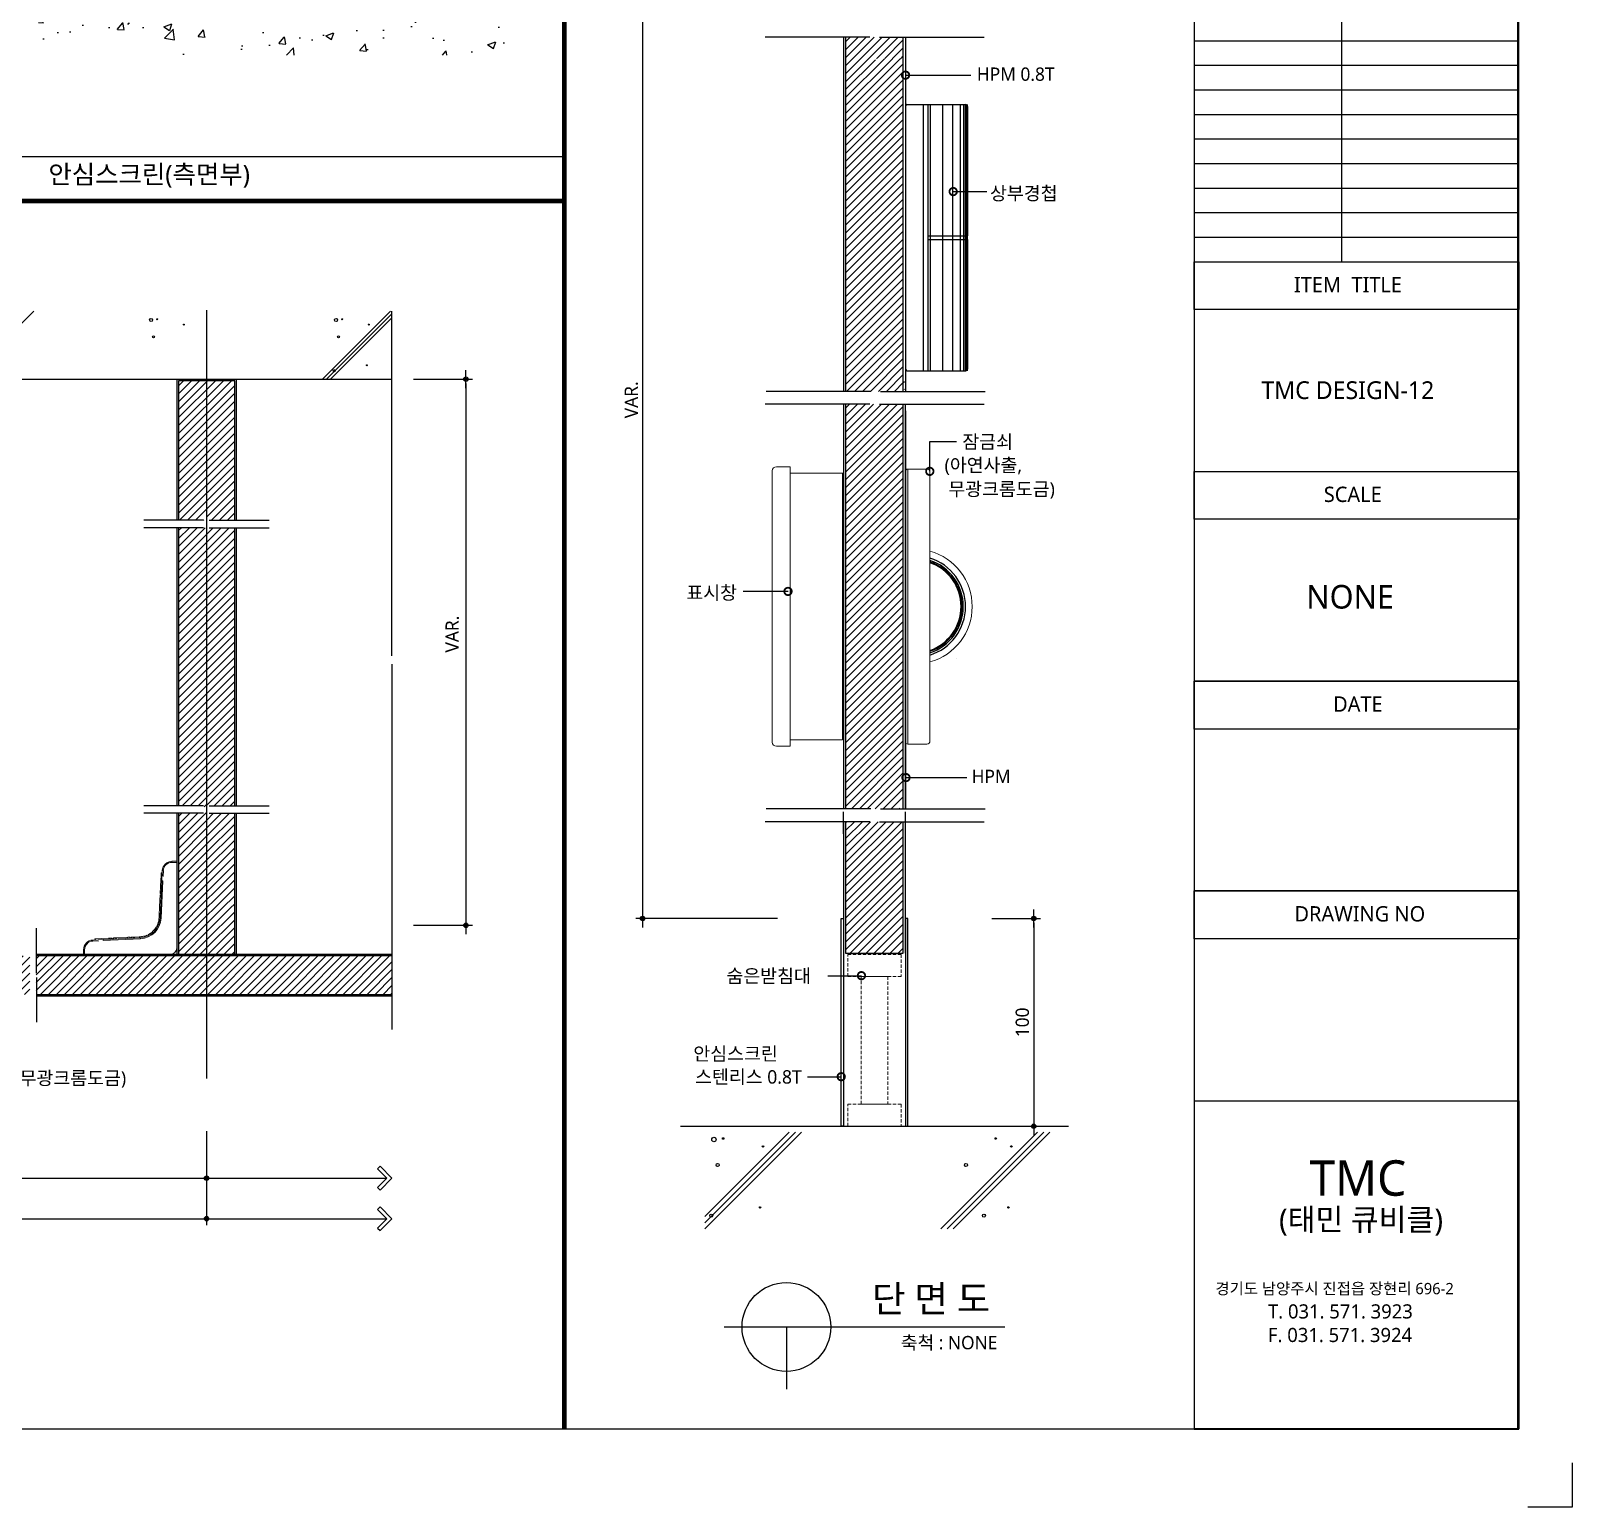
# Model space of a CAD drawing. Extents: x -256 to 8104, y -176 to 5714.
# Drawn here: x 4629 to 8104, y -176 to 3153 of the extents above; entities that cross this region are included whole.
import ezdxf
from ezdxf.enums import TextEntityAlignment as Align

# ---------------------------------------------------------------- set-up
doc = ezdxf.new("R2010")
doc.units = 0
doc.header["$LTSCALE"] = 30
doc.linetypes.add('CEN', pattern=[62, 60, -1, 0, -1])
doc.linetypes.add('HIDDEN', pattern=[0.375, 0.25, -0.125])
doc.layers.get('0').update_dxf_attribs({"linetype": 'CONTINUOUS'})
doc.layers.get('DEFPOINTS').update_dxf_attribs({"linetype": 'CONTINUOUS'})
for name, color, linetype in [('C', 2, 'CONTINUOUS'), ('curior-0Line', 252, 'CONTINUOUS'), ('DIM', 7, 'CONTINUOUS'), ('HAT', 8, 'CONTINUOUS'), ('HID', 9, 'HIDDEN'), ('TIT', 3, 'CONTINUOUS'), ('경첩', 4, 'CONTINUOUS'), ('문자', 3, 'CONTINUOUS'), ('부자재', 4, 'CONTINUOUS'), ('잠금쇠(회전형)', 4, 'CONTINUOUS'), ('중심선', 1, 'CEN'), ('치수', 1, 'CONTINUOUS'), ('판넬', 2, 'CONTINUOUS'), ('해치', 8, 'CONTINUOUS')]:
    doc.layers.add(name, color=color, linetype=linetype)
doc.styles.add('돋움', font='malgun.ttf')
doc.dimstyles.new('10', dxfattribs={"dimscale": 10, "dimtxt": 3, "dimasz": 1, "dimexe": 1.5, "dimexo": 2, "dimgap": 1, "dimtad": 1, "dimdec": 0, "dimlunit": 6, "dimtxsty": '돋움', "dimblk": 'DIMDOT', "dimcen": -1, "dimdle": 1.5, "dimclrt": 3, "dimazin": 3, "dimtfac": 1, "dimtdec": 0, "dimtix": 1, "dimtmove": 2, "dimatfit": 3, "dimldrblk": 'DIMDOT', "dimarcsym": 0})
pattern_1 = [(45, (109867.086, -48.667), (-8.980256, 8.980256), [])]
pattern_2 = [(45, (109806.501, 43.407), (-8.980256, 8.980256), [])]

# ---------------------------------------------------------------- blocks, each defined once
blk = doc.blocks.new('DIMDOT')
at = {"linetype": 'Continuous'}
blk.add_line((-2, 0), (2, 0), dxfattribs=at)
for radius in [0.5, 0.25]:
    blk.add_circle((0, 0), radius, dxfattribs=at)
blk = doc.blocks.new('*D331')
at = {"layer": 'DEFPOINTS', "color": 0}
for p in [(124520.9, 3617.4), (124196.8, 1278.5), (124520.9, 1278.5)]:
    blk.add_point(p, dxfattribs=at)
at = {"layer": 'DIM', "color": 0, "lineweight": -2, "ltscale": 10}
for p, q in [((124500.9, 3617.4), (124181.8, 3617.4)), ((124196.8, 3607.4), (124196.8, 1288.5)), ((124500.9, 1278.5), (124181.8, 1278.5))]:
    blk.add_line(p, q, dxfattribs=at)
at = {"layer": 'DIM', "color": 0, "lineweight": -2, "xscale": 10, "yscale": 10, "zscale": 10}
for p, rotation in [((124196.8, 3617.4), 90), ((124196.8, 1278.5), 270)]:
    blk.add_blockref('DIMDOT', p, dxfattribs=dict(at, rotation=rotation))
at = {"layer": 'DIM', "color": 3, "insert": (124171.6, 2448), "char_height": 30, "attachment_point": 5, "rotation": 90, "style": '돋움'}
blk.add_mtext('VAR.', dxfattribs=at)
blk = doc.blocks.new('A$C13EB2441')
for p, q in [((0.837, 7.375), (0.837, 14.115)), ((0.837, 6.74), (0.837, 0))]:
    blk.add_line(p, q)
blk = doc.blocks.new('_DOTSMALL')
at = {"color": 0, "linetype": 'ByBlock', "const_width": 0.5}
blk.add_lwpolyline([(-0.0625, 0, 1), (0.0625, 0, 1)], format="xyb", close=True, dxfattribs=at)
blk = doc.blocks.new('A$C63EC304E')
at = {"layer": '치수', "color": 1, "xscale": 2.5, "yscale": 2.5, "zscale": 2.5, "rotation": 234.3098741996962}
blk.add_blockref('_DOTSMALL', (0.31, 0.31), dxfattribs=at)
blk = doc.blocks.new('A$C2BC9653E')
at = {"layer": '치수', "xscale": 0.3333333333333333, "yscale": 0.3333333333333333, "zscale": 0.3333333333333333}
blk.add_blockref('A$C63EC304E', (0, 0), dxfattribs=at)
blk = doc.blocks.new('A$C7FC71301')
at = {"layer": '치수', "rotation": 180}
blk.add_blockref('A$C2BC9653E', (0.208, 0.208), dxfattribs=at)
blk = doc.blocks.new('A$C4A20372B')
at = {"layer": '치수'}
blk.add_blockref('A$C7FC71301', (0, 0), dxfattribs=at)
blk = doc.blocks.new('A$C566469F5')
at = {"layer": '치수'}
blk.add_blockref('A$C4A20372B', (0, 0), dxfattribs=at)
blk = doc.blocks.new('A$C7E317CD4')
at = {"layer": '해치', "xscale": 2, "yscale": 2, "zscale": 2}
blk.add_blockref('A$C566469F5', (0, 0), dxfattribs=at)
blk = doc.blocks.new('A$C601D7F27')
at = {"layer": '치수'}
blk.add_blockref('A$C7E317CD4', (0, 0), dxfattribs=at)
blk = doc.blocks.new('A$C38802C08')
at = {"layer": '치수'}
blk.add_blockref('A$C601D7F27', (0, 0), dxfattribs=at)
blk = doc.blocks.new('*D332')
at = {"layer": 'DEFPOINTS', "color": 0}
for p in [(124964.4, 1278.5), (124964.4, 810.2), (125078.7, 810.2)]:
    blk.add_point(p, dxfattribs=at)
at = {"layer": 'DIM', "color": 0, "lineweight": -2, "ltscale": 10}
for p, q in [((124984.4, 1278.5), (125093.7, 1278.5)), ((125078.7, 1268.5), (125078.7, 820.2)), ((124984.4, 810.2), (125093.7, 810.2))]:
    blk.add_line(p, q, dxfattribs=at)
at = {"layer": 'DIM', "color": 0, "lineweight": -2, "xscale": 10, "yscale": 10, "zscale": 10}
for p, rotation in [((125078.7, 1278.5), 90), ((125078.7, 810.2), 270)]:
    blk.add_blockref('DIMDOT', p, dxfattribs=dict(at, rotation=rotation))
at = {"layer": 'DIM', "color": 3, "insert": (125053.1, 1044.4), "char_height": 30, "attachment_point": 5, "rotation": 90, "style": '돋움'}
blk.add_mtext('100', dxfattribs=at)
blk = doc.blocks.new('*D337')
at = {"layer": 'DEFPOINTS', "color": 0}
for p in [(118459.9, 818.9), (123213.8, 818.9), (123213.8, 601.8)]:
    blk.add_point(p, dxfattribs=at)
at = {"layer": 'DIM', "color": 0, "lineweight": -2, "ltscale": 10}
for p, q in [((118459.9, 798.9), (118459.9, 586.8)), ((123213.8, 798.9), (123213.8, 586.8)), ((118469.9, 601.8), (123203.8, 601.8))]:
    blk.add_line(p, q, dxfattribs=at)
at = {"layer": 'DIM', "color": 0, "lineweight": -2, "xscale": 10, "yscale": 10, "zscale": 10, "rotation": 180}
blk.add_blockref('DIMDOT', (118459.9, 601.8), dxfattribs=at)
at = {"layer": 'DIM', "color": 0, "lineweight": -2, "xscale": 10, "yscale": 10, "zscale": 10}
blk.add_blockref('DIMDOT', (123213.8, 601.8), dxfattribs=at)
at = {"layer": 'DIM', "color": 3, "insert": (120836.9, 631.4), "char_height": 30, "attachment_point": 5, "style": '돋움'}
blk.add_mtext('설계치수', dxfattribs=at)
blk = doc.blocks.new('*D338')
at = {"layer": 'DEFPOINTS', "color": 0}
for p in [(122063, 818.9), (123213.8, 818.9), (123213.8, 693.2)]:
    blk.add_point(p, dxfattribs=at)
at = {"layer": 'DIM', "color": 0, "lineweight": -2, "ltscale": 10}
for p, q in [((122063, 798.9), (122063, 678.2)), ((123213.8, 798.9), (123213.8, 678.2)), ((122073, 693.2), (123203.8, 693.2))]:
    blk.add_line(p, q, dxfattribs=at)
at = {"layer": 'DIM', "color": 0, "lineweight": -2, "xscale": 10, "yscale": 10, "zscale": 10, "rotation": 180}
blk.add_blockref('DIMDOT', (122063, 693.2), dxfattribs=at)
at = {"layer": 'DIM', "color": 0, "lineweight": -2, "xscale": 10, "yscale": 10, "zscale": 10}
blk.add_blockref('DIMDOT', (123213.8, 693.2), dxfattribs=at)
at = {"layer": 'DIM', "color": 3, "insert": (122638.4, 722.9), "char_height": 30, "attachment_point": 5, "style": '돋움'}
blk.add_mtext('설계치수', dxfattribs=at)
blk = doc.blocks.new('*D340')
at = {"layer": 'DEFPOINTS', "color": 0}
for p in [(123660.6, 2494.6), (123660.6, 1263.2), (123798.5, 1263.2)]:
    blk.add_point(p, dxfattribs=at)
at = {"layer": 'DIM', "color": 0, "lineweight": -2, "ltscale": 10}
for p, q in [((123680.6, 2494.6), (123813.5, 2494.6)), ((123798.5, 2484.6), (123798.5, 1273.2)), ((123680.6, 1263.2), (123813.5, 1263.2))]:
    blk.add_line(p, q, dxfattribs=at)
at = {"layer": 'DIM', "color": 0, "lineweight": -2, "xscale": 10, "yscale": 10, "zscale": 10}
for p, rotation in [((123798.5, 2494.6), 90), ((123798.5, 1263.2), 270)]:
    blk.add_blockref('DIMDOT', p, dxfattribs=dict(at, rotation=rotation))
at = {"layer": 'DIM', "color": 3, "insert": (123767.7, 1919.8), "char_height": 30, "attachment_point": 5, "rotation": 90, "style": '돋움'}
blk.add_mtext('VAR.', dxfattribs=at)
blk = doc.blocks.new('A$C06B31977')
for p, q in [((1.26, 11.06), (1.26, 21.17)), ((1.26, 10.11), (1.26, 0))]:
    blk.add_line(p, q)
blk = doc.blocks.new('DESIGN-12', base_point=(118188.6, 127.1))
at = {"layer": 'HAT'}
h = blk.add_hatch(dxfattribs=at)
h.set_pattern_fill('ANSI31', color=256, scale=4, style=0)
h.set_pattern_definition(pattern_1)
edge = h.paths.add_edge_path()
edge.add_line((124784.7, 3216.7), (124725.3, 3216.7))
edge.add_arc((124723.2, 3216.7), 2.08, -54.3099, 0, ccw=False)
edge.add_arc((124723.2, 3216.7), 2.08, 125.6901, 305.6901, ccw=False)
edge.add_arc((124723.2, 3216.7), 2.08, 0, 125.6901, ccw=False)
edge.add_line((124725.3, 3216.7), (124784.7, 3216.7))
edge.add_line((124784.7, 3216.7), (124784.7, 3265.4))
edge.add_line((124784.7, 3265.4), (124774.4, 3265.4))
edge.add_spline(control_points=[(124771.6, 3257.6), (124772.6, 3260.3), (124773.5, 3262.9), (124774.4, 3265.4)], knot_values=[0, 0, 0, 0, 0.152076, 0.152076, 0.152076, 0.152076], degree=3, periodic=0)
edge.add_line((124774.4, 3265.4), (124719.7, 3265.4))
edge.add_line((124719.7, 3265.4), (124719.7, 2466.9))
edge.add_line((124719.7, 2466.9), (124776.4, 2466.9))
edge.add_spline(control_points=[(124776.4, 2466.9), (124779.6, 2475.7), (124782.6, 2483.5), (124784.7, 2487.3)], knot_values=[0.152076, 0.152076, 0.152076, 0.152076, 0.673721, 0.673721, 0.673721, 0.673721], degree=3, periodic=0)
edge.add_spline(control_points=[(124787.1, 2466.9), (124787.6, 2476.9), (124788.7, 2492.3), (124785.8, 2489.3), (124784.7, 2487.3)], knot_values=[0.673721, 0.673721, 0.673721, 0.673721, 1.332503, 1.60798, 1.60798, 1.60798, 1.60798], degree=3, periodic=0)
edge.add_line((124784.7, 2487.3), (124784.7, 3216.7))
h.paths.add_polyline_path([(124719.7, 3265.4), (124654.7, 3265.4), (124654.7, 2466.9), (124719.7, 2466.9)])
h = blk.add_hatch(dxfattribs=at)
h.set_pattern_fill('ANSI31', color=256, scale=4, style=0)
h.set_pattern_definition(pattern_1)
h.paths.add_polyline_path([(124719.7, 1981.4), (124654.7, 1981.4), (124654.7, 1525.9), (124719.7, 1525.9), (124719.7, 1635.3, -0.567825), (124719.7, 1638.9)])
h.paths.add_polyline_path([(124784.7, 1981.4), (124719.7, 1981.4), (124719.7, 1638.9, -0.582142), (124722.8, 1637.1), (124784.7, 1637.1)])
edge = h.paths.add_edge_path()
edge.add_line((124784.7, 1637.1), (124722.8, 1637.1))
edge.add_arc((124720.8, 1637.1), 2.08, -54.3099, 0, ccw=False)
edge.add_arc((124720.8, 1637.1), 2.08, 239.178, 305.6901, ccw=False)
edge.add_line((124719.7, 1635.3), (124719.7, 1525.9))
edge.add_line((124719.7, 1525.9), (124776.4, 1525.9))
edge.add_spline(control_points=[(124776.4, 1525.9), (124779.6, 1534.6), (124782.6, 1542.4), (124784.7, 1546.2)], knot_values=[0.152076, 0.152076, 0.152076, 0.152076, 0.673721, 0.673721, 0.673721, 0.673721], degree=3, periodic=0)
edge.add_line((124784.7, 1546.2), (124784.7, 1637.1))
h.paths.add_polyline_path([(124719.7, 2437.9), (124654.7, 2437.9), (124654.7, 1981.4), (124719.7, 1981.4)])
edge = h.paths.add_edge_path()
edge.add_line((124784.7, 2437.9), (124774.4, 2437.9))
edge.add_spline(control_points=[(124771.6, 2430.1), (124772.6, 2432.7), (124773.5, 2435.4), (124774.4, 2437.9)], knot_values=[0, 0, 0, 0, 0.152076, 0.152076, 0.152076, 0.152076], degree=3, periodic=0)
edge.add_line((124774.4, 2437.9), (124719.7, 2437.9))
edge.add_line((124719.7, 2437.9), (124719.7, 1981.4))
edge.add_line((124719.7, 1981.4), (124784.7, 1981.4))
edge.add_line((124784.7, 1981.4), (124784.7, 2437.9))
at = {"layer": 'HAT', "transparency": 33554687}
h = blk.add_hatch(dxfattribs=at)
h.set_pattern_fill('ANSI31', color=256, scale=4, style=0)
h.set_pattern_definition(pattern_1)
h.paths.add_polyline_path([(124709.1, 1496.8), (124654.7, 1496.8), (124654.7, 1200.1), (124719.7, 1200.1), (124719.7, 1496.8)])
h.paths.add_polyline_path([(124784.7, 1496.8), (124731.3, 1496.8), (124719.7, 1496.8), (124719.7, 1200.1), (124784.7, 1200.1)])
at = {"layer": '해치'}
h = blk.add_hatch(dxfattribs=at)
h.set_pattern_fill('AR-CONC', color=256, style=0)
h.set_pattern_definition([(50, (121405.25, 1791.32), (182.185, -15.939), [19.05, -209.55]), (355, (121405.25, 1791.32), (-35.243, 191.057), [15.24, -167.64]), (100.451, (121420.43, 1790), (146.943, 175.117), [16.19, -178.09]), (46.184, (121405.25, 1842.12), (271.079, -42.042), [28.575, -314.325]), (96.636, (121427.84, 1838.62), (237.404, 247.426), [24.285, -267.135]), (351.184, (121405.25, 1842.12), (237.405, 247.425), [22.86, -251.46]), (21, (121430.65, 1829.42), (151.615, -102.2655), [19.05, -209.55]), (326, (121430.65, 1829.42), (61.802, 184.188), [15.24, -167.64]), (71.4514, (121443.29, 1820.9), (213.416, 81.923), [16.19, -178.09]), (37.5, (121405.25, 1791.32), (3.0886, 84.555), [0, -165.608, 0, -170.18, 0, -168.275]), (7.5, (121405.25, 1791.32), (66.8197, 100.1806), [0, -97.028, 0, -161.798, 0, -64.135]), (327.5, (121348.61, 1791.32), (135.5906, -5.7287), [0, -63.5, 0, -198.12, 0, -262.89]), (317.5, (121323.21, 1791.32), (148.129, 25.4265), [0, -82.55, 0, -131.572, 0, -186.69])])
h.paths.add_polyline_path([(123884.8, 3225.1), (123884.8, 3328.1), (122834.6, 3328.1), (122834.6, 3225.1)])
h = blk.add_hatch(dxfattribs=at)
h.set_pattern_fill('ANSI31', color=256, scale=4, style=0)
h.set_pattern_definition([(45, (-153096.579, -55953.205), (-8.9802561, 8.9802561), [])])
edge = h.paths.add_edge_path()
edge.add_line((123213.8, 2491.2), (123151.4, 2491.2))
edge.add_line((123151.4, 2491.2), (123150.5, 2490.3))
edge.add_line((123150.5, 2490.3), (123150.5, 2389.9))
edge.add_line((123150.5, 2389.9), (123193.3, 2389.9))
edge.add_line((123193.3, 2389.9), (123193.3, 2348.4))
edge.add_line((123193.3, 2348.4), (123150.5, 2348.4))
edge.add_line((123150.5, 2348.4), (123150.5, 2176.7))
edge.add_line((123150.5, 2176.7), (123207.1, 2176.7))
edge.add_spline(control_points=[(123207.1, 2176.7), (123209.8, 2184.3), (123215.9, 2199.7), (123212, 2168.8), (123213.5, 2166.3), (123213.8, 2166.3)], knot_values=[0.456227, 0.456227, 0.456227, 0.456227, 2.847595, 6.178025, 6.737145, 6.737145, 6.737145, 6.737145], degree=3, periodic=0)
edge.add_spline(control_points=[(123213.5, 2166.5), (123213.6, 2169.5), (123213.6, 2172.2), (123213.1, 2172.6), (123213, 2172.6)], knot_values=[0.891967, 0.891967, 0.891967, 0.891967, 1.280656, 1.337888, 1.337888, 1.337888, 1.337888], degree=3, periodic=0)
edge.add_line((123213.8, 2166.3), (123213.8, 2491.2))
edge = h.paths.add_edge_path()
edge.add_line((123277.2, 2491.2), (123213.8, 2491.2))
edge.add_line((123213.8, 2491.2), (123213.8, 2166.3))
edge.add_spline(control_points=[(123213.8, 2166.3), (123215, 2166), (123217.2, 2170.4), (123219.9, 2176.7)], knot_values=[6.737145, 6.737145, 6.737145, 6.737145, 8.913909, 8.913909, 8.913909, 8.913909], degree=3, periodic=0)
edge.add_spline(control_points=[(123219.9, 2176.7), (123221.9, 2181.5), (123224.2, 2187.5), (123226.6, 2193.4)], knot_values=[8.913909, 8.913909, 8.913909, 8.913909, 10.573873, 10.573873, 10.573873, 10.573873], degree=3, periodic=0)
edge.add_line((123219.9, 2176.7), (123277.2, 2176.7))
edge.add_line((123277.2, 2176.7), (123277.2, 2348.4))
edge.add_line((123277.2, 2348.4), (123234.3, 2348.4))
edge.add_line((123234.3, 2348.4), (123234.3, 2389.9))
edge.add_line((123234.3, 2389.9), (123277.2, 2389.9))
edge.add_line((123277.2, 2389.9), (123277.2, 2491.2))
h.paths.add_polyline_path([(123277.2, 2389.9), (123234.3, 2389.9), (123234.3, 2348.4), (123277.2, 2348.4)], flags=16)
h.paths.add_polyline_path([(123193.3, 2389.9), (123150.5, 2389.9), (123150.5, 2348.4), (123193.3, 2348.4)], flags=16)
h = blk.add_hatch(dxfattribs=at)
h.set_pattern_fill('ANSI31', color=256, scale=4, style=0)
h.set_pattern_definition([(45, (123213.825, 1846.244), (-8.98026, 8.98026), [])])
h.paths.add_polyline_path([(123277.2, 2159.6), (123150.5, 2159.6), (123150.5, 1532.9), (123277.2, 1532.9)])
at = {"layer": '해치', "transparency": 33554687}
h = blk.add_hatch(dxfattribs=at)
h.set_pattern_fill('ANSI31', color=256, scale=4)
h.set_pattern_definition(pattern_2)
edge = h.paths.add_edge_path()
edge.add_spline(control_points=[(123213.8, 1505.3), (123213.5, 1505.4), (123212.4, 1507.1), (123213.3, 1517), (123213.5, 1522.7)], knot_values=[1.337888, 1.337888, 1.337888, 1.337888, 1.524261, 2.245715, 2.245715, 2.245715, 2.245715], degree=3, periodic=0)
edge.add_spline(control_points=[(123213.8, 1522.5), (123213.5, 1522.5), (123212, 1525), (123215.9, 1555.9), (123209.8, 1540.5), (123207.1, 1532.9)], knot_values=[0.152076, 0.152076, 0.152076, 0.152076, 0.338449, 1.448592, 2.245715, 2.245715, 2.245715, 2.245715], degree=3, periodic=0)
edge.add_spline(control_points=[(123213.5, 1522.7), (123213.6, 1525.7), (123213.6, 1528.4), (123213.1, 1528.8), (123213, 1528.8)], knot_values=[0.891967, 0.891967, 0.891967, 0.891967, 1.280656, 1.337888, 1.337888, 1.337888, 1.337888], degree=3, periodic=0)
edge.add_spline(control_points=[(123213, 1528.8), (123212, 1528.9), (123209.6, 1522.9), (123207.1, 1515.8)], knot_values=[0.152076, 0.152076, 0.152076, 0.152076, 0.891967, 0.891967, 0.891967, 0.891967], degree=3, periodic=0)
edge.add_spline(control_points=[(123205.4, 1511.3), (123206, 1512.8), (123206.5, 1514.3), (123207.1, 1515.8)], knot_values=[0, 0, 0, 0, 0.152076, 0.152076, 0.152076, 0.152076], degree=3, periodic=0)
edge.add_line((123207.1, 1515.8), (123150.5, 1515.8))
edge.add_line((123150.5, 1515.8), (123150.5, 1343.3))
edge.add_line((123150.5, 1343.3), (123195.2, 1343.3))
edge.add_line((123195.2, 1343.3), (123195.2, 1301.8))
edge.add_line((123195.2, 1301.8), (123150.5, 1301.8))
edge.add_line((123150.5, 1301.8), (123150.5, 1197.6))
edge.add_line((123150.5, 1197.6), (123213.8, 1197.6))
edge.add_line((123213.8, 1197.6), (123213.8, 1505.3))
h.paths.add_polyline_path([(123277.2, 1343.3), (123232.4, 1343.3), (123232.4, 1301.8), (123277.2, 1301.8)])
h.paths.add_polyline_path([(123195.2, 1343.3), (123150.5, 1343.3), (123150.5, 1301.8), (123195.2, 1301.8)], flags=16)
h = blk.add_hatch(dxfattribs=at)
h.set_pattern_fill('ANSI31', color=256, scale=4)
h.set_pattern_definition(pattern_2)
h.paths.add_polyline_path([(123277.2, 1454.8), (123213.8, 1454.8), (123213.8, 1197.6), (123277.2, 1197.6), (123277.2, 1301.8), (123232.4, 1301.8), (123232.4, 1343.3), (123277.2, 1343.3)])
edge = h.paths.add_edge_path()
edge.add_line((123277.2, 1515.8), (123219.9, 1515.8))
edge.add_spline(control_points=[(123219.9, 1515.8), (123217.2, 1509.5), (123215, 1505.1), (123213.8, 1505.3)], knot_values=[2.245715, 2.245715, 2.245715, 2.245715, 2.971303, 2.971303, 2.971303, 2.971303], degree=3, periodic=0)
edge.add_line((123213.8, 1505.3), (123213.8, 1454.8))
edge.add_line((123213.8, 1454.8), (123277.2, 1454.8))
edge.add_line((123277.2, 1454.8), (123277.2, 1515.8))
h = blk.add_hatch(dxfattribs=at)
h.set_pattern_fill('ANSI31', color=256, scale=4, style=0)
h.set_pattern_definition(pattern_2)
h.paths.add_polyline_path([(122829.9, 1145.9), (122829.9, 1155.5), (122829.9, 1194.2), (123213.8, 1194.2), (123213.8, 1107.6), (122829.9, 1107.6)])
edge = h.paths.add_edge_path()
edge.add_line((122815.3, 1145.9), (122815.3, 1155.5))
edge.add_line((122815.3, 1155.5), (122815.3, 1194.2))
edge.add_line((122815.3, 1194.2), (122182.8, 1194.2))
edge.add_line((122182.8, 1194.2), (122182.8, 1153))
edge.add_arc((122182.8, 1150.9), 2.08, -35.6901, 90, ccw=False)
edge.add_arc((122182.8, 1150.9), 2.08, 270, 324.3099, ccw=False)
edge.add_line((122182.8, 1148.8), (122182.8, 1107.6))
edge.add_line((122182.8, 1107.6), (122815.3, 1107.6))
edge.add_line((122815.3, 1107.6), (122815.3, 1145.9))
h.paths.add_polyline_path([(122058, 1194.2), (122058, 1107.6), (122182.8, 1107.6), (122182.8, 1148.8, -0.610943), (122181.1, 1152.1, -0.241509), (122182.8, 1153), (122182.8, 1194.2)])
h.paths.add_polyline_path([(123631.5, 1194.2), (123213.8, 1194.2), (123213.8, 1107.6), (123631.5, 1107.6)])
at = {"color": 8}
blk.add_line((122635.3, 2996.3), (124020.5, 2996.3), dxfattribs=at)
for p, q in [((123631.5, 1870.9), (123631.5, 2647.7)), ((118459.9, 2494.6), (123631.5, 2494.6)), ((123207.2, 2176.7), (123072.4, 2176.7)), ((123219.9, 2176.7), (123354.7, 2176.7)), ((123631.5, 1851.9), (123631.5, 1028.6)), ((123207.2, 1532.9), (123072.4, 1532.9)), ((123219.9, 1532.9), (123354.7, 1532.9)), ((124282.5, 810.2), (125156.8, 810.2))]:
    blk.add_line(p, q)
at = {"color": 2}
for p, q in [((126292.7, 51.3), (126292.7, -48.7)), ((126292.7, 51.3), (126292.7, -48.7)), ((126292.7, 51.3), (126292.7, -48.7)), ((126292.7, -48.7), (126192.7, -48.7)), ((126292.7, -48.7), (126192.7, -48.7)), ((126292.7, -48.7), (126192.7, -48.7))]:
    blk.add_line(p, q, dxfattribs=at)
for points in [[(118187.9, 5665.5), (125440.2, 5665.5), (125440.2, 127.2), (118187.9, 127.2)], [(118187.9, 5665.5), (125440.2, 5665.5), (125440.2, 127.2), (118187.9, 127.2)], [(118187.9, 5665.5), (126169.8, 5665.5), (126169.8, 127.2), (118187.9, 127.2)], [(124644.7, 1278.5), (124649.7, 1278.5), (124649.7, 810.2), (124644.7, 810.2)], [(124794.7, 1278.5), (124789.7, 1278.5), (124789.7, 810.2), (124794.7, 810.2)]]:
    blk.add_lwpolyline(points, close=True, dxfattribs=at)
at = {"color": 8, "const_width": 10}
for points in [[(124020.5, 127.2), (124020.5, 5665.5)], [(118236, 2896.3), (124020.5, 2896.3)]]:
    blk.add_lwpolyline(points, dxfattribs=at)
at = {"layer": 'C'}
for p, q in [((124654.7, 3265.4), (124654.7, 2466.9)), ((124784.7, 2466.9), (124784.7, 3265.4)), ((124654.7, 2437.9), (124654.7, 1525.9)), ((124784.7, 1525.9), (124784.7, 2437.9)), ((124654.7, 1496.8), (124654.7, 1200.1)), ((124784.7, 1200.1), (124784.7, 1496.8)), ((123631.5, 1194.2), (122829.9, 1194.2)), ((124654.7, 1200.1), (124784.7, 1200.1)), ((122829.9, 1107.6), (123631.5, 1107.6))]:
    blk.add_line(p, q, dxfattribs=at)
at = {"layer": 'curior-0Line'}
for p, q in [((125440.2, 5665.5), (125440.2, 127.9)), ((125772.8, 3313), (125772.8, 2759.3)), ((125440.6, 3257.7), (126172.7, 3257.7)), ((125440.6, 3202.3), (126172.7, 3202.3)), ((125440.6, 3146.9), (126172.7, 3146.9)), ((125440.6, 3091.5), (126172.7, 3091.5)), ((125440.6, 3036.2), (126172.7, 3036.2)), ((125440.6, 2980.8), (126172.7, 2980.8)), ((125440.6, 2925.4), (126172.7, 2925.4)), ((125440.6, 2870), (126172.7, 2870)), ((125440.6, 2814.7), (126172.7, 2814.7)), ((125440.6, 2759.3), (126172.7, 2759.3))]:
    blk.add_line(p, q, dxfattribs=at)
for points in [[(126172.7, 5665.5), (125440.2, 5665.5), (125440.2, 127.2), (126172.7, 127.2)], [(125440.6, 2759.3), (126172.7, 2759.3), (126172.7, 2651.6), (125440.6, 2651.6)], [(125440.6, 2286.4), (126172.7, 2286.4), (126172.7, 2178.7), (125440.6, 2178.7)], [(125440.6, 1340.6), (126172.7, 1340.6), (126172.7, 1813.5), (125440.6, 1813.5)], [(125440.6, 1813.5), (126172.7, 1813.5), (126172.7, 1705.8), (125440.6, 1705.8)], [(125440.6, 867.7), (126172.7, 867.7), (126172.7, 1340.6), (125440.6, 1340.6)], [(125440.6, 1340.6), (126172.7, 1340.6), (126172.7, 1232.9), (125440.6, 1232.9)], [(126172.7, 127.9), (125440.9, 127.9), (125440.9, 867.7), (126172.7, 867.7)]]:
    blk.add_lwpolyline(points, close=True, dxfattribs=at)
at = {"layer": 'DIM', "ltscale": 10}
for p, q in [((123599, 714.3), (123604.8, 720)), ((123620.1, 693.2), (123599, 714.3)), ((123631.5, 693.2), (123604.8, 720)), ((123213.8, 693.2), (123620.1, 693.2)), ((123620.1, 693.2), (123599, 672.1)), ((123599, 672.1), (123604.8, 666.4)), ((123631.5, 693.2), (123604.8, 666.4)), ((123599, 622.8), (123604.8, 628.5)), ((123631.5, 601.8), (123604.8, 628.5)), ((123213.8, 601.8), (123620.1, 601.8)), ((123620.1, 601.8), (123599, 622.8)), ((123620.1, 601.8), (123599, 580.7)), ((123631.5, 601.8), (123604.8, 575)), ((123599, 580.7), (123604.8, 575))]:
    blk.add_line(p, q, dxfattribs=at)
at = {"layer": 'HAT'}
for radius, start, end in [(114.6, 287.404, 72.596), (109.6, 288.2251, 71.7749), (106.6, 288.7568, 71.2432), (104.6, 289.1292, 70.8708)]:
    blk.add_arc((124810.4, 1981.9), radius, start, end, dxfattribs=at)
at = {"layer": 'HID', "lineweight": 15}
for points in [[(124659.7, 1197.6), (124779.7, 1197.6), (124779.7, 1147.6), (124659.7, 1147.6)], [(124689.7, 1147.6), (124749.7, 1147.6), (124749.7, 860.2), (124689.7, 860.2)], [(124659.7, 860.2), (124779.7, 860.2), (124779.7, 810.2), (124659.7, 810.2)]]:
    blk.add_lwpolyline(points, close=True, dxfattribs=at)
at = {"layer": 'TIT', "color": 7}
for p, q in [((124381, 357.6), (125013.7, 357.6)), ((124521.3, 357.6), (124521.3, 217.6))]:
    blk.add_line(p, q, dxfattribs=at)
blk.add_circle((124521, 357.6), 100, dxfattribs=at)
at = {"layer": '경첩', "color": 4, "linetype": 'Continuous', "lineweight": 15}
for p, q in [((123135.8, 1405.2), (123135.8, 1407.6)), ((123146.5, 1407.6), (123135.8, 1407.6)), ((123135.8, 1405.2), (123146.5, 1405.2)), ((123146.5, 1405.2), (123146.5, 1407.6)), ((123146.5, 1385.2), (123146.5, 1405.2)), ((123112.8, 1363.3), (123108.9, 1279.6)), ((123111.1, 1376.5), (123109.9, 1351.3)), ((123111.1, 1376.5), (123113.4, 1374.2)), ((123111.2, 1279.5), (123115.2, 1363.2)), ((123112.2, 1382), (123113.7, 1380.5)), ((123113.9, 1386.7), (123112.8, 1363.3)), ((123115.6, 1373), (123116.3, 1386.5)), ((123146.5, 1381.9), (123146.5, 1384.2)), ((123146.5, 1381.9), (123146.5, 1211.6)), ((123109, 1332.3), (123107.8, 1305.6)), ((123109, 1332.3), (123111.3, 1330.1)), ((123109.5, 1341.8), (123109.2, 1335.5)), ((123109.2, 1335.5), (123111.4, 1333.3)), ((123109.5, 1341.8), (123111.7, 1339.6)), ((123109.6, 1344.9), (123111.9, 1342.7)), ((123109.9, 1351.3), (123112.2, 1349)), ((123106.9, 1286.7), (123106.8, 1285.7)), ((123107, 1289.8), (123106.9, 1286.7)), ((123106.9, 1286.7), (123109.1, 1284.4)), ((123107.1, 1290.7), (123107, 1289.8)), ((123107, 1289.8), (123109.3, 1287.6)), ((123107.5, 1299.3), (123107.1, 1290.7)), ((123107.1, 1290.7), (123109.3, 1288.5)), ((123107.5, 1299.3), (123109.7, 1297.1)), ((123107.8, 1305.5), (123107.6, 1301.5)), ((123107.6, 1301.5), (123109.8, 1299.3)), ((123107.8, 1305.6), (123110, 1303.3)), ((123107.8, 1305.5), (123110, 1303.3)), ((123097.5, 1254.8), (123099.1, 1253.2)), ((123098.9, 1256.7), (123100.5, 1255.1)), ((123101.4, 1260.8), (123103.1, 1259.1)), ((123102.5, 1263), (123104.2, 1261.3)), ((123104, 1266.8), (123105.8, 1265)), ((123105.4, 1271.7), (123107.4, 1269.7)), ((123107.3, 1269.7), (123105.4, 1271.6)), ((123106.1, 1275.1), (123108.1, 1273.1)), ((123106.4, 1277.2), (123108.5, 1275.1)), ((123106.8, 1285.7), (123106.6, 1279.7)), ((123106.8, 1285.7), (123109.1, 1283.5)), ((122980.7, 1231.2), (122957.4, 1230.1)), ((122957.5, 1227.8), (122971, 1228.4)), ((122962, 1231.9), (122962.8, 1232.7)), ((122962, 1231.9), (122963.5, 1230.4)), ((122992.8, 1234.1), (122962.8, 1232.7)), ((123064.5, 1235.2), (122980.7, 1231.2)), ((122980.8, 1228.9), (123064.6, 1232.8)), ((122992.8, 1234.1), (122995, 1231.9)), ((122999.1, 1234.4), (123001.3, 1232.2)), ((123002.2, 1234.6), (123004.5, 1232.3)), ((123033.8, 1236), (123008.5, 1234.9)), ((123008.5, 1234.9), (123010.8, 1232.6)), ((123033.8, 1236), (123036, 1233.8)), ((123040.1, 1236.3), (123042.3, 1234.1)), ((123043.2, 1236.5), (123045.4, 1234.3)), ((123062.1, 1237.4), (123049.5, 1236.8)), ((123049.5, 1236.8), (123051.7, 1234.6)), ((123064.4, 1237.5), (123062.1, 1237.4)), ((123062.1, 1237.4), (123064.4, 1235.1)), ((123073.8, 1238.9), (123075.6, 1237.1)), ((123078.7, 1240.6), (123080.5, 1238.8)), ((123081, 1241.6), (123082.8, 1239.8)), ((123085.3, 1243.9), (123087, 1242.2)), ((123087.3, 1245.2), (123089, 1243.5)), ((122938.8, 1208.2), (122936.5, 1208.2)), ((122936.5, 1208.2), (122936.5, 1197.6)), ((122936.5, 1197.6), (122938.8, 1197.6)), ((122938.8, 1197.6), (122938.8, 1208.2)), ((122938.8, 1197.6), (122958.9, 1197.6)), ((122959.8, 1197.6), (122962.2, 1197.6)), ((123132.5, 1197.6), (122962.2, 1197.6))]:
    blk.add_line(p, q, dxfattribs=at)
at = {"layer": '경첩', "color": 4, "linetype": 'Continuous', "lineweight": 15, "flags": 128}
for points in [[(123111.3, 1381.2), (123111.3, 1380.2), (123111.2, 1379.1), (123111.2, 1377.8), (123111.1, 1376.5)], [(123111.3, 1381.2), (123111.5, 1381.4), (123111.7, 1381.6), (123111.8, 1381.7), (123111.9, 1381.8), (123112, 1381.9), (123112.1, 1382), (123112.1, 1382), (123112.2, 1382)], [(123112.8, 1363.3), (123112.9, 1363.3), (123113, 1363.3), (123113.2, 1363.3), (123113.5, 1363.3), (123113.9, 1363.3), (123114.3, 1363.3), (123114.7, 1363.2), (123115.2, 1363.2)], [(123116.3, 1386.5), (123115.8, 1386.6), (123115.4, 1386.6), (123115, 1386.6), (123114.6, 1386.6), (123114.3, 1386.6), (123114.1, 1386.6), (123114, 1386.6), (123113.9, 1386.7)], [(123109.9, 1351.3), (123109.9, 1350), (123109.8, 1348.8), (123109.8, 1347.8), (123109.7, 1346.8), (123109.7, 1346), (123109.7, 1345.4), (123109.6, 1345.1), (123109.6, 1344.9)], [(123107.6, 1301.5), (123107.6, 1300.8), (123107.5, 1300.1), (123107.5, 1299.3)], [(123107.8, 1305.6), (123107.8, 1305.6), (123107.8, 1305.5)], [(123105.4, 1271.7), (123105.4, 1271.7), (123105.4, 1271.7)], [(123106.4, 1277.2), (123106.2, 1275.7), (123106.1, 1275.1)], [(123108.9, 1279.6), (123108.9, 1279.6), (123109.1, 1279.6), (123109.3, 1279.6), (123109.6, 1279.5), (123109.9, 1279.5), (123110.3, 1279.5), (123110.8, 1279.5), (123111.2, 1279.5)], [(122957.5, 1227.8), (122957.5, 1228.2), (122957.5, 1228.7), (122957.4, 1229.1), (122957.4, 1229.4), (122957.4, 1229.7), (122957.4, 1229.9), (122957.4, 1230.1), (122957.4, 1230.1)], [(122980.7, 1231.2), (122980.7, 1231.2), (122980.7, 1231), (122980.7, 1230.8), (122980.8, 1230.5), (122980.8, 1230.2), (122980.8, 1229.8), (122980.8, 1229.3), (122980.8, 1228.9)], [(122999.1, 1234.4), (122999, 1234.4), (122998.6, 1234.4), (122998, 1234.4), (122997.2, 1234.3), (122996.3, 1234.3), (122995.2, 1234.2), (122994, 1234.2), (122992.8, 1234.1)], [(123008.5, 1234.9), (123007.5, 1234.8), (123006.4, 1234.7), (123005.4, 1234.7), (123004.5, 1234.7), (123003.7, 1234.6), (123003.1, 1234.6), (123002.6, 1234.6), (123002.3, 1234.6), (123002.2, 1234.6)], [(123040.1, 1236.3), (123039.9, 1236.3), (123039.6, 1236.3), (123039, 1236.3), (123038.2, 1236.2), (123037.3, 1236.2), (123036.2, 1236.2), (123035, 1236.1), (123033.8, 1236)], [(123049.5, 1236.8), (123048.3, 1236.7), (123047.1, 1236.7), (123046, 1236.6), (123045.1, 1236.6), (123044.3, 1236.5), (123043.7, 1236.5), (123043.3, 1236.5), (123043.2, 1236.5)], [(123064.5, 1235.2), (123064.5, 1235.1), (123064.5, 1235), (123064.5, 1234.8), (123064.5, 1234.5), (123064.5, 1234.1), (123064.5, 1233.7), (123064.6, 1233.3), (123064.6, 1232.8)]]:
    blk.add_lwpolyline(points, dxfattribs=at)
at = {"layer": '경첩', "color": 4, "linetype": 'Continuous', "lineweight": 15}
for centre, radius, start, end in [((123135.8, 1385.6), 21.9, 90, 177.3017), ((123135.8, 1385.6), 19.6, 90, 177.3017), ((123062.3, 1281.8), 46.7, 272.6983, 357.3017), ((123062.3, 1281.8), 49, 272.6983, 357.3017), ((123062.3, 1281.8), 44.3, 304.3849, 322.5608), ((123062.3, 1281.8), 44.3, 322.5612, 325.6145), ((123062.3, 1281.8), 44.3, 325.6151, 331.8264), ((123062.3, 1281.8), 44.3, 335.0052, 340.234), ((123062.3, 1281.8), 44.3, 340.234, 346.7569), ((123062.3, 1281.8), 44.3, 346.8377, 351.3944), ((123062.3, 1281.8), 44.3, 354.0912, 357.3017), ((122958.4, 1208.2), 21.9, 92.6983, 180), ((122958.4, 1208.2), 19.6, 92.6983, 180), ((123062.3, 1281.8), 44.3, 272.6983, 285), ((123062.3, 1281.8), 44.3, 284.9998, 291.7506), ((123062.3, 1281.8), 44.3, 294.9948, 301.2998), ((123062.3, 1281.7), 44.3, 301.2991, 304.3858), ((123132.5, 1211.6), 14, 270, 0)]:
    blk.add_arc(centre, radius, start, end, dxfattribs=at)
at = {"layer": '부자재'}
for p, q in [((124789.7, 3109.5), (124789.7, 2517.5)), ((124793.7, 3113.5), (124925.7, 3113.5)), ((124829.7, 3113.5), (124829.7, 2513.5)), ((124839.8, 3113.5), (124839.8, 2513.5)), ((124929.7, 3109.5), (124929.7, 2817.5)), ((124839.8, 2817.5), (124929.7, 2817.5)), ((124928.4, 2817.5), (124928.4, 2809.5)), ((124839.8, 2809.5), (124929.7, 2809.5)), ((124929.7, 2809.5), (124929.7, 2517.5)), ((124793.7, 2513.5), (124925.7, 2513.5))]:
    blk.add_line(p, q, dxfattribs=at)
for centre, start, end in [((124793.7, 3109.5), 90, 180), ((124925.7, 3109.5), 0, 90), ((124793.7, 2517.5), 180, 270), ((124925.7, 2517.5), 270, 0)]:
    blk.add_arc(centre, 4, start, end, dxfattribs=at)
at = {"layer": '잠금쇠(회전형)', "linetype": 'Continuous', "lineweight": 15}
for p, q in [((124498.8, 2296.9), (124529.7, 2296.9)), ((124529.7, 2296.9), (124529.7, 1666.9)), ((124488.8, 2287.8), (124488.8, 1675.9)), ((124647.8, 2282.6), (124529.7, 2282.6)), ((124647.8, 2282.6), (124647.8, 1681.1)), ((124649.7, 1683.9), (124649.7, 2279.8)), ((124789.7, 2286.9), (124789.7, 1671.9)), ((124794.7, 2291.9), (124837.7, 2291.9)), ((124794.7, 1671.9), (124794.7, 2291.9)), ((124844.7, 2284.9), (124844.7, 1678.9)), ((124903.5, 1865.4), (124903.5, 1865.4)), ((124647.8, 1681.1), (124529.7, 1681.1)), ((124837.7, 1671.9), (124794.7, 1671.9)), ((124529.7, 1666.9), (124498.8, 1666.9))]:
    blk.add_line(p, q, dxfattribs=at)
for centre, radius, start, end in [((124498.8, 2286.9), 10, 90, 174.5584), ((124646.7, 2279.8), 3, 0, 69.2996), ((124794.7, 2286.9), 5, 90, 180), ((124837.7, 2284.9), 7, 0, 90), ((124810.4, 1981.9), 129.6, 285.3368, 74.6632), ((124498.8, 1676.9), 10, 185.4416, 270), ((124646.7, 1683.9), 3, 290.7004, 0), ((124794.7, 1676.9), 5, 180, 270), ((124837.7, 1678.9), 7, 270, 0)]:
    blk.add_arc(centre, radius, start, end, dxfattribs=at)
at = {"layer": '중심선'}
blk.add_line((123213.8, 2650), (123213.8, 918.1), dxfattribs=at)
at = {"layer": '치수'}
for p, q in [((124788.7, 3180.1), (124936.8, 3180.1)), ((124896.2, 2917.5), (124972.7, 2917.5)), ((124844.4, 2286.8), (124844.4, 2353.7)), ((124844.4, 2353.7), (124904.7, 2353.7)), ((124524.7, 2016), (124423.3, 2016)), ((124789.7, 1596.4), (124928, 1596.4)), ((124614.3, 1149.6), (124690.3, 1149.6)), ((124568.7, 921.9), (124644.7, 921.9))]:
    blk.add_line(p, q, dxfattribs=at)
at = {"layer": '판넬', "color": 1}
for p, q in [((124649.7, 3265.4), (124649.7, 2466.9)), ((124649.7, 3233.2), (124649.7, 2513.2)), ((124789.7, 3265.4), (124789.7, 2466.9)), ((124789.7, 3233.2), (124789.7, 2513.2)), ((123146.5, 2494.6), (123146.5, 2176.7)), ((123281.2, 2176.7), (123281.2, 2494.6)), ((124649.7, 2437.9), (124649.7, 1525.9)), ((124789.7, 1525.9), (124789.7, 2437.9)), ((124789.7, 2423), (124789.7, 1525.9)), ((123146.5, 2159.6), (123146.5, 1843.9)), ((123281.2, 1843.9), (123281.2, 2159.6)), ((123146.5, 1843.9), (123146.5, 1532.9)), ((123281.2, 1532.9), (123281.2, 1843.9)), ((123146.5, 1515.8), (123146.5, 1197.6)), ((123281.2, 1197.6), (123281.2, 1515.8)), ((124649.7, 1469.8), (124649.7, 1519.2)), ((124649.7, 1496.8), (124649.7, 1200.1)), ((124789.7, 1469.8), (124789.7, 1519.2)), ((124789.7, 1200.1), (124789.7, 1496.8)), ((123631.5, 1197.6), (122829.9, 1197.6)), ((122829.9, 1104.2), (123631.5, 1104.2))]:
    blk.add_line(p, q, dxfattribs=at)
at = {"layer": '판넬'}
for p, q in [((123150.5, 2491.2), (123150.5, 2176.7)), ((123277.2, 2491.2), (123150.5, 2491.2)), ((123277.2, 2176.7), (123277.2, 2491.2)), ((123150.5, 2159.6), (123150.5, 1843.9)), ((123277.2, 1843.9), (123277.2, 2159.6)), ((123150.5, 1843.9), (123150.5, 1532.9)), ((123277.2, 1532.9), (123277.2, 1843.9)), ((123150.5, 1515.8), (123150.5, 1197.6)), ((123277.2, 1197.6), (123277.2, 1515.8))]:
    blk.add_line(p, q, dxfattribs=at)
at = {"layer": '해치'}
for p, q in [((124845.9, 2513.5), (124845.9, 3113.5)), ((124873.8, 2513.5), (124873.8, 3113.5)), ((124896.6, 2513.5), (124896.6, 3113.5)), ((124913.3, 2513.5), (124913.3, 3113.5)), ((124920.8, 2513.5), (124920.8, 3113.5)), ((124924.6, 2513.5), (124924.6, 3113.5)), ((124927.2, 2513.5), (124927.2, 3113.5)), ((124928.6, 2513.5), (124928.6, 3113.5)), ((124929.2, 2817.5), (124929.2, 3113.5)), ((124929.5, 2817.5), (124929.5, 3113.5)), ((124929.2, 2513.5), (124929.2, 2809.5)), ((124929.5, 2513.5), (124929.5, 2809.5)), ((122671.3, 2494.6), (122824.5, 2647.7)), ((123475.3, 2494.6), (123628.4, 2647.7)), ((123492.9, 2494.6), (123631.5, 2633.2)), ((124337.3, 606.6), (124527.5, 796.8)), ((124337.3, 578.7), (124555.3, 796.8)), ((124869.4, 578.7), (125087.4, 796.8)), ((124897.2, 578.7), (125115.2, 796.8))]:
    blk.add_line(p, q, dxfattribs=at)
at = {"layer": '해치', "color": 2}
for p, q in [((123484.1, 2494.6), (123631.5, 2642)), ((124337.3, 592.7), (124541.4, 796.8)), ((124883.3, 578.7), (125101.3, 796.8))]:
    blk.add_line(p, q, dxfattribs=at)
at = {"layer": '해치'}
for centre, radius in [((123088.6, 2628.1), 3.36), ((123102.5, 2629.7), 1.12), ((123162.5, 2617.8), 1.12), ((123505.7, 2628.1), 3.36), ((123519.6, 2629.7), 1.12), ((123579.6, 2617.8), 1.12), ((123094.2, 2589.8), 2.24), ((123511.3, 2589.8), 2.24), ((123501.7, 2513.7), 2.24), ((123575.1, 2526), 1.12), ((124357.7, 780.2), 5.04), ((124378.5, 782.6), 1.68), ((124468.5, 764.7), 1.68), ((124993.2, 782.6), 1.68), ((125028.4, 764.7), 1.68), ((124366.1, 722.7), 3.36), ((124926, 722.7), 3.36), ((124461.8, 627.1), 1.68), ((125021.7, 627.1), 1.68), ((124351.6, 608.6), 3.36), ((124966.3, 608.6), 3.36)]:
    blk.add_circle(centre, radius, dxfattribs=at)
at = {"rotation": 270}
for p, xscale, yscale, zscale in [((124473.2, 3294.7), 35, 35, 35), ((124473.2, 2467.2), 35, 35, 35), ((124475.2, 2496.2), 35, 35, 35), ((123072.4, 2176.3), 20, 20, 20), ((123072.4, 1532.5), 20, 20, 20), ((124473.2, 1526.1), 35, 35, 35), ((124475.2, 1555.2), 35, 35, 35)]:
    blk.add_blockref('A$C13EB2441', p, dxfattribs=dict(at, xscale=xscale, yscale=yscale, zscale=zscale))
at = {"xscale": 10, "yscale": 10, "zscale": 10}
blk.add_blockref('A$C06B31977', (122817.4, 1044.8), dxfattribs=at)
at = {"layer": '해치', "xscale": -20, "yscale": 20, "zscale": 20, "rotation": 180}
for p in [(124785.5, 3184.2), (124893, 2921.7), (124786.5, 1600.5)]:
    blk.add_blockref('A$C38802C08', p, dxfattribs=at)
at = {"layer": '해치', "yscale": 20, "zscale": 20}
for p, xscale in [((124848.6, 2282.6), -20), ((124528.9, 2011.8), -20), ((124686.1, 1145.5), 20), ((124640.5, 917.7), 20)]:
    blk.add_blockref('A$C38802C08', p, dxfattribs=dict(at, xscale=xscale))
at = {"layer": 'curior-0Line', "color": 8, "char_height": 34.554, "attachment_point": 1}
for s, insert, width in [('{\\fMalgun Gothic|b0|i0|c129|p50;\\C0;ITEM  TITLE}', (125665.6, 2725.1), 397.448), ('{\\fMalgun Gothic|b0|i0|c129|p50;\\C0;SCALE}', (125732.8, 2252.2), 191.895), ('{\\fMalgun Gothic|b0|i0|c129|p50;\\C0;DATE}', (125753.8, 1779.3), 397.448), ('{\\fMalgun Gothic|b0|i0|c129|p50;\\C0;DRAWING NO}', (125666.6, 1306.4), 453.028)]:
    blk.add_mtext(s, dxfattribs=dict(at, insert=insert, width=width))
at = {"layer": 'curior-0Line', "color": 3, "width": 510.128, "attachment_point": 1}
for s, insert, char_height in [('{\\f맑은 고딕;TMC DESIGN-12}', (125592, 2489.8), 40), ('{\\f맑은 고딕|c129|p50;\\C3;NONE\\C0;}', (125693.2, 2030.5), 53.161)]:
    blk.add_mtext(s, dxfattribs=dict(at, insert=insert, char_height=char_height))
at = {"layer": 'TIT', "style": '돋움'}
for s, height, p in [('안심스크린(측면부)', 42, (123311.6, 2935.4)), ('(태민 큐비클)', 50, (126001.6, 574.7)), ('단 면 도', 60, (124980.8, 391.1))]:
    blk.add_text(s, height=height, dxfattribs=at).set_placement(p, align=Align.RIGHT)
blk.add_text('축척 : NONE', height=30, dxfattribs=at).set_placement((124779.1, 307.3))
at = {"layer": '문자', "style": '돋움'}
for s, p in [('HPM 0.8T', (124950.6, 3167.3)), ('HPM', (124938.7, 1584))]:
    blk.add_text(s, height=30, dxfattribs=at).set_placement(p)
for s, height, p in [('상부경첩', 30.34, (125056.3, 2914)), ('잠금쇠', 30.34, (124974.8, 2353.9)), ('무광크롬도금)', 30.34, (125006.2, 2245.4)), ('표시창', 30.34, (124352.6, 2013.6)), ('숨은받침대', 30.34, (124481.1, 1149.5)), ('안심스크린', 30.34, (124406.4, 974.5)), ('스텐리스 0.8T', 30.34, (124435.5, 921.7)), ('(아연사출,무광크롬도금)', 30.337, (122825, 917.5))]:
    blk.add_text(s, height=height, dxfattribs=at).set_placement(p, align=Align.MIDDLE)
at = {"layer": '문자', "color": 3, "style": '돋움'}
blk.add_text('(아연사출,', height=30.34, dxfattribs=at).set_placement((124965.1, 2299.4), align=Align.MIDDLE)
blk.add_text('TMC', height=80, dxfattribs=at).set_placement((125918.6, 653.5), align=Align.RIGHT)
at = {"layer": '문자', "color": 3, "insert": (125488.3, 456.9), "char_height": 25.517, "width": 722.929, "attachment_point": 1}
blk.add_mtext('{\\f맑은 고딕|c129|p50;\\C256;경기도 남양주시 진접읍 장현리 696-2}', dxfattribs=at)
at = {"layer": '문자', "insert": (125596.1, 408.7), "char_height": 31.896, "width": 581.466, "attachment_point": 1}
blk.add_mtext('{\\f맑은 고딕|c129|p50;\\C0; \\C256;T. 031. 571. 3923\\f굴림|c129|p50;       \\P\\f맑은 고딕|c129|p50; F. 031. 571. 3924\\C0;}', dxfattribs=at)
at = {"layer": 'DIM', "ltscale": 10}
for base, p1, p2, text, picture, middle in [((124196.8, 1278.5), (124520.9, 3617.4), (124520.9, 1278.5), 'VAR.', '*D331', (124171.6, 2448)), ((125078.7, 810.2), (124964.4, 1278.5), (124964.4, 810.2), '100', '*D332', (125053.1, 1044.4))]:
    dim = blk.add_linear_dim(base=base, p1=p1, p2=p2, angle=90, text=text, dimstyle='10', override={"dimtxsty": '돋움'}, dxfattribs=at)
    dim.commit()
    dim.dimension.update_dxf_attribs({"geometry": picture, "text_midpoint": middle})
dim = blk.add_linear_dim(base=(123798.5, 1263.2), p1=(123660.6, 2494.6), p2=(123660.6, 1263.2), angle=90, text='VAR.', dimstyle='10', override={"dimtxsty": '돋움'}, dxfattribs=at)
dim.commit()
dim.dimension.update_dxf_attribs({"geometry": '*D340', "text_midpoint": (123767.7, 1919.8), "dimtype": 160})
for base, p1, picture, middle in [((123213.8, 601.8), (118459.9, 818.9), '*D337', (120836.9, 631.4)), ((123213.8, 693.2), (122063, 818.9), '*D338', (122638.4, 722.9))]:
    dim = blk.add_linear_dim(base=base, p1=p1, p2=(123213.8, 818.9), text='설계치수', dimstyle='10', override={"dimtxsty": '돋움'}, dxfattribs=at)
    dim.commit()
    dim.dimension.update_dxf_attribs({"geometry": picture, "text_midpoint": middle})

msp = doc.modelspace()

# ---------------------------------------------------------------- block references
msp.add_blockref('DESIGN-12', (0, 0))

doc.saveas('drawing.dxf')
